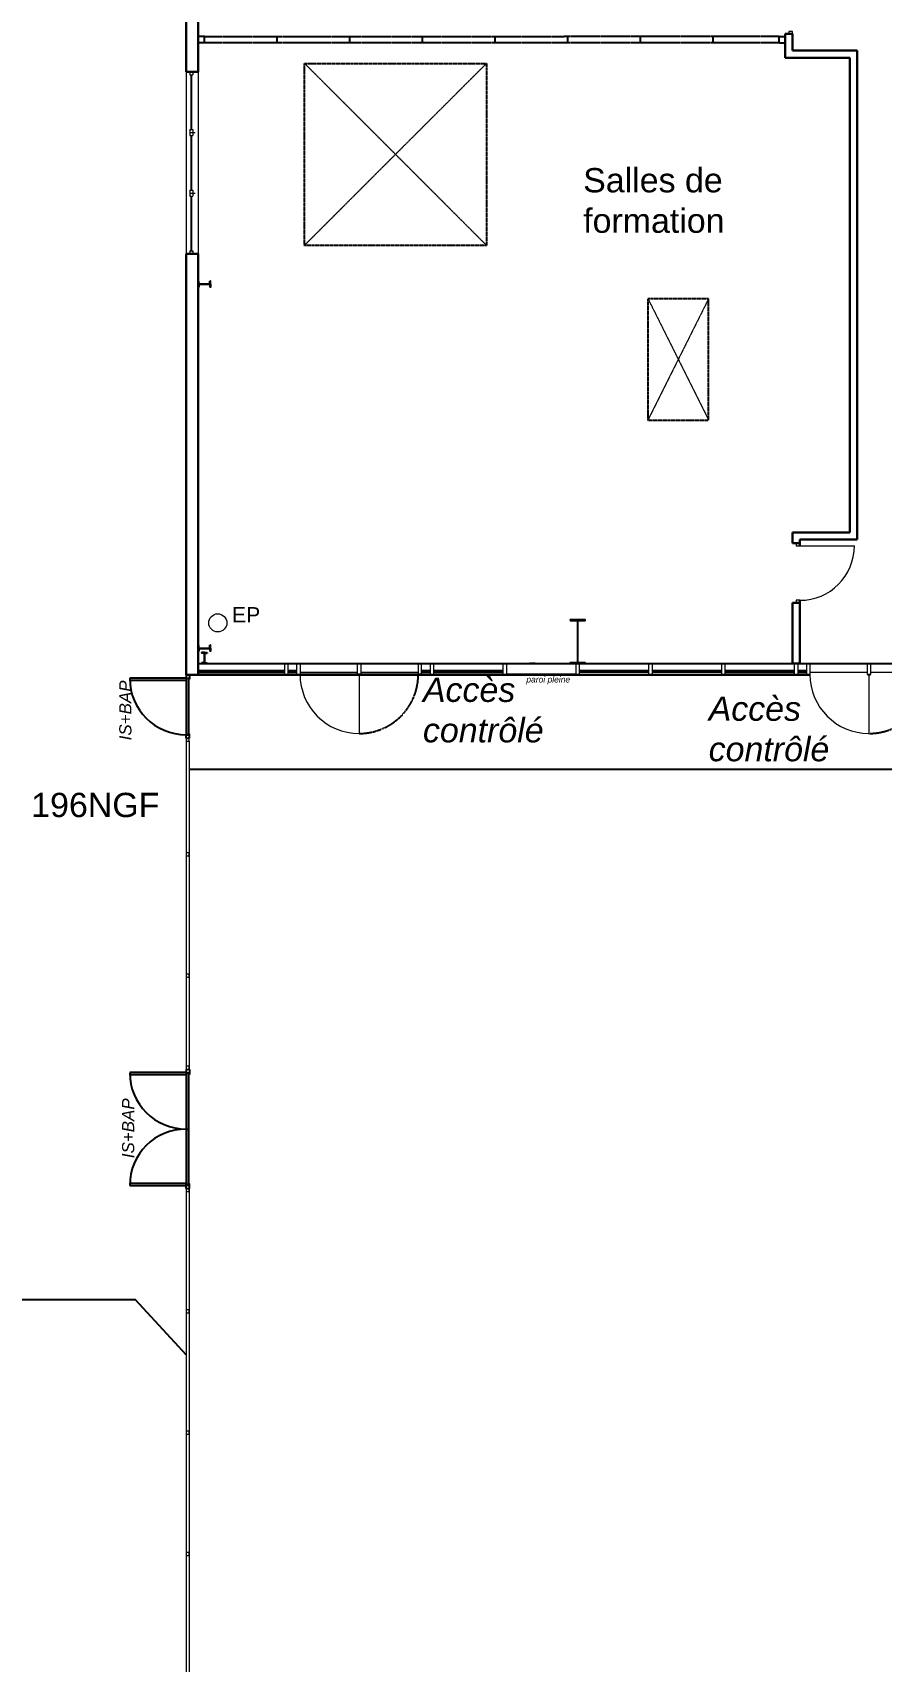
# Model space of a CAD drawing. Header units: metres. Extents: x 134472 to 303672, y 136880 to 366415.
# Drawn here: x 155117 to 169101, y 281655 to 308494 of the extents above; entities that cross this region are included whole.
import ezdxf

# ---------------------------------------------------------------- set-up
doc = ezdxf.new("R2010")
doc.units = ezdxf.units.M
doc.header["$LTSCALE"] = 2
doc.header["$MEASUREMENT"] = 0
for name, pattern in [('CONTINU', [0]), ('Planta_2$0$CACHE', [0.375, 0.25, -0.125]), ('STYLE_12', [0.46875, 0.3125, -0.15625])]:
    doc.linetypes.add(name, pattern=pattern)
for name, color, linetype in [('0.01', 8, 'Continuous'), ('0.03M', 254, 'Continuous'), ('0.1TEN', 133, 'Planta_2$0$CACHE'), ('1', 5, 'Continuous'), ('MOJI', 7, 'Continuous'), ('X-carpinterias', 4, 'Continuous')]:
    doc.layers.add(name, color=color, linetype=linetype)
for name, color, linetype, lineweight in [('0.03', 151, 'Continuous', 5), ('0.03TEN', 8, 'STYLE_12', 5), ('0.10', 92, 'Continuous', 9), ('0.15', 5, 'Continuous', 15), ('0.30', 1, 'Continuous', 30), ('cm', 133, 'Continuous', 0), ('slh-aa-chassis', 3, 'Continuous', 0), ('slh-aa-EP', 2, 'Continuous', 0), ('slh-aa-profilés', 6, 'Continuous', 0)]:
    doc.layers.add(name, color=color, linetype=linetype, lineweight=lineweight)
doc.styles.add('arial', font='arial.ttf')

# ---------------------------------------------------------------- blocks, each defined once
blk = doc.blocks.new('chassis simple')
at = {"layer": 'slh-aa-chassis', "linetype": 'CONTINU', "lineweight": 0}
for p, q in [((0, 0), (90, 0)), ((0, 0), (0, -50)), ((50, 0), (50, -50)), ((0, -50), (50, -50)), ((20, -50), (20, -950)), ((30, -50), (30, -950)), ((0, -950), (50, -950)), ((0, -950), (0, -1000)), ((0, -1000), (90, -1000)), ((50, -950), (50, -1000))]:
    blk.add_line(p, q, dxfattribs=at)
blk = doc.blocks.new('slh-aa-EP 2')
at = {"color": 0, "linetype": 'ByBlock', "lineweight": -2}
blk.add_circle((0, 0), 150, dxfattribs=at)
at = {"color": 0, "linetype": 'ByBlock', "lineweight": -2, "insert": (234, 10), "char_height": 250, "attachment_point": 7, "style": 'arial'}
blk.add_mtext('EP', dxfattribs=at)

msp = doc.modelspace()

# ---------------------------------------------------------------- linework, layer by layer
at = {"layer": '0.01', "linetype": 'Continuous'}
for p, q in [((157846.586, 298099.317), (223846.586, 298099.317)), ((157846.586, 297919.326), (167722.586, 297919.325)), ((168870.586, 297919.325), (168922.586, 297919.325)), ((157846.586, 297909.325), (167922.637, 297909.325))]:
    msp.add_line(p, q, dxfattribs=at)
at = {"layer": '0.01', "flags": 128}
for points in [[(159270.586, 297979.324), (157846.586, 297979.324)], [(159270.586, 297919.324), (157846.586, 297919.324)], [(159470.586, 297979.324), (159322.586, 297979.324)], [(159470.586, 297919.324), (159322.586, 297919.324)], [(161670.586, 297919.324), (159522.586, 297919.324)], [(161670.586, 297979.324), (161522.586, 297979.324)], [(162870.586, 297979.324), (161722.586, 297979.324)], [(162870.586, 297919.324), (161722.586, 297919.324)], [(164070.586, 297919.324), (162922.586, 297919.324)], [(165270.586, 297979.324), (164122.586, 297979.324)], [(166470.586, 297979.324), (165322.586, 297979.324)], [(167670.586, 297979.324), (166522.586, 297979.324)], [(167670.586, 297919.324), (166522.586, 297919.324)], [(167870.586, 297979.324), (167722.586, 297979.324)], [(167870.586, 297919.324), (167722.586, 297919.324)]]:
    msp.add_lwpolyline(points, dxfattribs=at)
at = {"layer": '0.03'}
for p, q in [((157696.586, 296820.377), (157696.586, 291411.312)), ((157696.586, 289449.316), (157696.586, 280717.717))]:
    msp.add_line(p, q, dxfattribs=at)
at = {"layer": '0.03', "flags": 128}
for points in [[(167756.586, 300039.317), (168656.586, 300039.317)], [(159270.586, 297949.324), (157846.586, 297949.324)], [(159470.586, 297949.324), (159322.586, 297949.324)], [(160470.586, 297949.324), (159522.586, 297949.324)], [(160496.586, 297919.324), (160496.586, 296945.322)], [(161470.586, 297949.324), (160522.586, 297949.324)], [(161670.586, 297949.324), (161522.586, 297949.324)], [(162870.586, 297949.324), (161722.586, 297949.324)], [(164270.586, 297949.324), (164122.586, 297949.324)], [(165270.586, 297949.324), (164122.586, 297949.324)], [(166470.586, 297919.324), (164122.586, 297919.324)], [(166470.586, 297949.324), (165322.586, 297949.324)], [(166270.586, 297949.324), (165322.586, 297949.324)], [(166470.586, 297949.324), (166322.586, 297949.324)], [(167670.586, 297949.324), (166522.586, 297949.324)], [(167870.586, 297949.324), (167722.586, 297949.324)], [(168870.586, 297949.324), (167922.586, 297949.324)], [(168896.586, 297919.324), (168896.586, 296945.322)], [(168922.586, 297919.324), (168896.586, 297919.324)], [(169870.586, 297949.324), (168922.586, 297949.324)], [(157646.586, 296980.376), (157646.586, 280717.717)]]:
    msp.add_lwpolyline(points, dxfattribs=at)
for points in [[(167756.586, 299139.317, 0.414213562), (168656.586, 300039.317)], [(159522.586, 297919.322, 0.414213562), (160496.586, 296945.322)], [(167922.586, 297919.322, 0.414213562), (168896.586, 296945.322)]]:
    msp.add_lwpolyline(points, format="xyb", dxfattribs=at)
at = {"layer": '0.03M', "flags": 128}
msp.add_lwpolyline([(222096.586, 296349.317), (157696.586, 296349.317)], dxfattribs=at)
at = {"layer": '0.03TEN', "flags": 128}
for points in [[(159596.586, 304986.817), (162596.586, 307986.817)], [(159596.586, 307986.817), (162596.586, 304986.817)], [(165254.086, 304108.067), (166254.086, 302108.067)], [(166254.086, 304108.067), (165254.086, 302108.067)]]:
    msp.add_lwpolyline(points, dxfattribs=at)
at = {"layer": '0.10'}
for points in [[(159270.586, 298099.317), (159322.586, 298099.317), (159322.586, 297919.324), (159270.586, 297919.324)], [(161670.586, 298099.317), (161722.586, 298099.317), (161722.586, 297919.324), (161670.586, 297919.324)], [(162870.586, 298099.317), (162922.586, 298099.317), (162922.586, 297919.324), (162870.586, 297919.324)], [(164070.586, 298099.317), (164122.586, 298099.317), (164122.586, 297919.324), (164070.586, 297919.324)], [(166470.586, 298099.317), (166522.586, 298099.317), (166522.586, 297919.324), (166470.586, 297919.324)], [(167670.586, 298099.317), (167722.586, 298099.317), (167722.586, 297919.324), (167670.586, 297919.324)], [(168870.586, 298099.317), (168922.586, 298099.317), (168922.586, 297919.324), (168870.586, 297919.324)]]:
    msp.add_lwpolyline(points, close=True, dxfattribs=at)
for points in [[(159470.586, 298099.317), (159522.586, 298099.317), (159522.586, 297919.324), (159470.586, 297919.324)], [(160470.586, 298099.317), (160522.586, 298099.317), (160522.586, 297919.324), (160470.586, 297919.324)], [(161522.586, 298099.317), (161470.586, 298099.317), (161470.586, 297919.324), (161522.586, 297919.324)], [(165270.586, 298099.317), (165322.586, 298099.317), (165322.586, 297919.324), (165270.586, 297919.324)], [(167870.586, 298099.317), (167922.586, 298099.317), (167922.586, 297919.324), (167870.586, 297919.324)]]:
    msp.add_3dface(points, dxfattribs=at)
at = {"layer": '0.15'}
for points in [[(167636.586, 308474.736), (167636.586, 308514.736), (167576.586, 308514.736), (167576.586, 308474.736)], [(167756.586, 300039.317), (167756.586, 300079.317), (167696.586, 300079.317), (167696.586, 300039.317)], [(167756.586, 299099.317), (167756.586, 299139.317), (167696.586, 299139.317), (167696.586, 299099.317)]]:
    msp.add_3dface(points, dxfattribs=at)
at = {"layer": '0.1TEN'}
for p, q in [((157946.586, 308427.116), (157846.586, 308427.116)), ((157946.586, 308327.117), (157946.586, 308427.089)), ((159143.746, 308327.117), (159143.746, 308427.089)), ((160340.906, 308327.117), (160340.906, 308427.089)), ((161538.066, 308327.117), (161538.066, 308427.089)), ((162735.226, 308327.117), (162735.226, 308427.089)), ((163932.386, 308327.117), (163932.386, 308427.089)), ((165129.546, 308327.117), (165129.546, 308427.089)), ((166326.706, 308327.117), (166326.706, 308427.089)), ((167416.586, 308427.116), (167516.586, 308427.116)), ((167416.586, 308327.117), (167416.586, 308427.089)), ((157946.586, 308327.117), (157846.586, 308327.117)), ((167416.586, 308327.117), (167516.586, 308327.117)), ((163403.086, 298099.317), (163303.086, 298099.317)), ((163403.086, 298099.317), (163303.086, 298099.317))]:
    msp.add_line(p, q, dxfattribs=at)
at = {"layer": '0.1TEN', "flags": 128}
for points in [[(157946.586, 308327.117), (157946.586, 308427.116)], [(167416.586, 308427.089), (157946.586, 308427.059)], [(167416.586, 308327.117), (167416.586, 308427.116)], [(167416.586, 308327.117), (157946.586, 308327.117)]]:
    msp.add_lwpolyline(points, dxfattribs=at)
at = {"layer": '0.1TEN', "ltscale": 10, "flags": 128}
msp.add_lwpolyline([(159596.586, 307986.817), (162596.586, 307986.817), (162596.586, 304986.817), (159596.586, 304986.817)], close=True, dxfattribs=at)
at = {"layer": '0.1TEN', "flags": 128}
for points in [[(160496.586, 296945.322, 0.414213562), (161470.588, 297919.324)], [(168896.586, 296945.322, 0.414213562), (169870.588, 297919.324)]]:
    msp.add_lwpolyline(points, format="xyb", dxfattribs=at)
at = {"layer": '0.1TEN', "ltscale": 10}
msp.add_3dface([(165254.086, 302108.067), (166254.086, 302108.067), (166254.086, 304108.067), (165254.086, 304108.067)], dxfattribs=at)
at = {"layer": '0.30', "linetype": 'Continuous'}
for p, q in [((157646.586, 307849.317), (157646.586, 311349.317)), ((157846.586, 307849.317), (157846.586, 311349.317)), ((157646.586, 297909.325), (157646.586, 304849.317)), ((157846.586, 297909.325), (157846.586, 304849.317)), ((157646.586, 297909.325), (157846.586, 297909.325))]:
    msp.add_line(p, q, dxfattribs=at)
at = {"layer": '0.30'}
for p, q in [((157646.586, 307849.317), (157846.586, 307849.317)), ((157846.586, 304849.317), (157646.586, 304849.317))]:
    msp.add_line(p, q, dxfattribs=at)
at = {"layer": '0.30', "flags": 128}
for points in [[(167636.586, 308474.736), (167516.586, 308474.736)], [(167516.586, 308076.817), (167516.586, 308474.736)], [(167636.586, 308196.817), (167636.586, 308474.736)], [(168701.586, 308196.817), (167636.586, 308196.817)], [(168701.586, 300139.317), (168701.586, 308196.817)], [(168581.586, 308076.817), (167516.586, 308076.817)], [(168581.586, 300259.317), (168581.586, 308076.817)], [(168581.586, 300259.317), (167636.586, 300259.317)], [(167636.586, 300079.317), (167636.586, 300259.317)], [(167756.586, 300079.317), (167636.586, 300079.317)], [(168701.586, 300139.317), (167756.586, 300139.317)], [(167756.586, 300039.317), (167756.586, 300139.317)], [(167636.586, 298099.317), (167636.586, 299099.317)], [(167756.586, 299099.317), (167636.586, 299099.317)], [(167756.586, 298099.317), (167756.586, 299139.317)], [(167756.586, 298099.317), (167636.586, 298099.317)]]:
    msp.add_lwpolyline(points, dxfattribs=at)
at = {"layer": '1', "color": 5, "linetype": 'Continuous', "ltscale": 2}
for p, q in [((157855.086, 304364.117), (157855.086, 304399.317)), ((158038.086, 304364.117), (158038.086, 304399.317)), ((157855.086, 304334.517), (157855.086, 304299.317)), ((157867.086, 304352.117), (158026.086, 304352.117)), ((157867.086, 304346.517), (158026.086, 304346.517)), ((158038.086, 304334.517), (158038.086, 304299.317)), ((157855.086, 298364.117), (157855.086, 298399.317)), ((157855.086, 298334.517), (157855.086, 298299.317)), ((157867.086, 298352.117), (158026.086, 298352.117)), ((157867.086, 298346.517), (158026.086, 298346.517)), ((157946.586, 298279.317), (157901.086, 298279.317)), ((157901.086, 298279.317), (157901.086, 298271.317)), ((157934.936, 298271.317), (157901.086, 298271.317)), ((157943.936, 298262.317), (157943.936, 298116.317)), ((157946.586, 298279.317), (157992.086, 298279.317)), ((157949.236, 298262.317), (157949.236, 298116.317)), ((157958.236, 298271.317), (157992.086, 298271.317)), ((157992.086, 298279.317), (157992.086, 298271.317)), ((158038.086, 298364.117), (158038.086, 298399.317)), ((158038.086, 298334.517), (158038.086, 298299.317)), ((157934.936, 298107.317), (157901.086, 298107.317)), ((157901.086, 298099.317), (157901.086, 298107.317)), ((157946.586, 298099.317), (157901.086, 298099.317)), ((157946.586, 298099.317), (157992.086, 298099.317)), ((157958.236, 298107.317), (157992.086, 298107.317)), ((157992.086, 298099.317), (157992.086, 298107.317))]:
    msp.add_line(p, q, dxfattribs=at)
for points in [[(157846.586, 304349.317), (157846.586, 304399.317), (157855.086, 304399.317)], [(158046.586, 304349.317), (158046.586, 304399.317), (158038.086, 304399.317)], [(157846.586, 304349.317), (157846.586, 304299.317), (157855.086, 304299.317)], [(158046.586, 304349.317), (158046.586, 304299.317), (158038.086, 304299.317)], [(157846.586, 298349.317), (157846.586, 298399.317), (157855.086, 298399.317)], [(157846.586, 298349.317), (157846.586, 298299.317), (157855.086, 298299.317)], [(158046.586, 298349.317), (158046.586, 298399.317), (158038.086, 298399.317)], [(158046.586, 298349.317), (158046.586, 298299.317), (158038.086, 298299.317)]]:
    msp.add_lwpolyline(points, dxfattribs=at)
at = {"layer": '1', "color": 5, "linetype": 'Continuous', "ltscale": 2410.095415}
for points in [[(163971.586, 298809.317), (164221.586, 298809.317), (164221.586, 298819.317), (163971.586, 298819.317), (163971.586, 298809.317)], [(164093.586, 298109.317), (164099.586, 298109.317), (164099.586, 298809.317), (164093.586, 298809.317), (164093.586, 298109.317)], [(163971.586, 298099.317), (164221.586, 298099.317), (164221.586, 298109.317), (163971.586, 298109.317), (163971.586, 298099.317)]]:
    msp.add_lwpolyline(points, close=True, dxfattribs=at)
at = {"layer": '1', "color": 5, "linetype": 'Continuous', "ltscale": 2}
for centre, radius, start, end in [((157867.086, 304364.117), 12, 180, 270), ((158026.086, 304364.117), 12, 270, 0), ((157867.086, 304334.517), 12, 90, 180), ((158026.086, 304334.517), 12, 0, 90), ((157867.086, 298364.117), 12, 180, 270), ((157867.086, 298334.517), 12, 90, 180), ((157934.936, 298262.317), 9, 0, 90), ((157958.236, 298262.317), 9, 90, 180), ((158026.086, 298364.117), 12, 270, 0), ((158026.086, 298334.517), 12, 0, 90), ((157934.936, 298116.317), 9, 270, 0), ((157958.236, 298116.317), 9, 180, 270)]:
    msp.add_arc(centre, radius, start, end, dxfattribs=at)
at = {"layer": 'cm'}
msp.add_line((163398.586, 308327.114), (163298.586, 308327.114), dxfattribs=at)
at = {"layer": 'MOJI', "flags": 128}
msp.add_lwpolyline([(152163.041, 287618.193), (156806.144, 287618.193), (157646.586, 286705.693)], dxfattribs=at)
at = {"layer": 'slh-aa-chassis', "linetype": 'Continuous'}
for p, q in [((157646.586, 307849.317), (157646.586, 304849.317)), ((157646.586, 307849.317), (157846.586, 307849.317)), ((157846.586, 307849.317), (157846.586, 304849.317)), ((157646.586, 304849.317), (157846.586, 304849.317))]:
    msp.add_line(p, q, dxfattribs=at)
at = {"layer": 'slh-aa-profilés'}
for points in [[(157646.586, 296820.377), (157696.586, 296820.377), (157696.586, 296870.377), (157646.586, 296870.377)], [(157646.586, 294930.376), (157696.586, 294930.376), (157696.586, 294980.376), (157646.586, 294980.376)], [(157646.586, 292930.376), (157696.586, 292930.376), (157696.586, 292980.376), (157646.586, 292980.376)], [(157646.586, 291411.311), (157696.586, 291411.311), (157696.586, 291461.311), (157646.586, 291461.311)], [(157646.586, 289399.317), (157696.586, 289399.317), (157696.586, 289449.317), (157646.586, 289449.317)], [(157646.586, 287399.317), (157696.586, 287399.317), (157696.586, 287449.317), (157646.586, 287449.317)], [(157646.586, 285399.317), (157696.586, 285399.317), (157696.586, 285449.317), (157646.586, 285449.317)], [(157646.586, 283399.317), (157696.586, 283399.317), (157696.586, 283449.317), (157646.586, 283449.317)]]:
    msp.add_3dface(points, dxfattribs=at)
at = {"layer": 'X-carpinterias', "flags": 128}
for points in [[(156717.59, 297854.144, 0.414213562), (157646.492, 296925.45)], [(156717.59, 291356.138, 0.414213562), (157646.492, 290427.445)], [(157646.492, 290427.445, 0.414213562), (156717.59, 289498.751)]]:
    msp.add_lwpolyline(points, format="xyb", dxfattribs=at)
for points in [[(156717.607, 297859.987), (157646.388, 297859.987)], [(156718.036, 297825.45), (157646.388, 297825.45)], [(156733.628, 297859.987), (157646.388, 297859.987)], [(156733.628, 297825.45), (157646.388, 297825.45)], [(157646.597, 297854.248), (157646.492, 296925.447)], [(157646.586, 297909.325), (157646.597, 297854.347)], [(157646.586, 297909.325), (157646.597, 297854.347)], [(157646.586, 297909.325), (157701.563, 297909.317)], [(157646.597, 297854.248), (157684.916, 297854.247)], [(157646.597, 297854.248), (157684.916, 297854.247)], [(157684.916, 297854.247), (157684.811, 296925.446)], [(157684.916, 297854.247), (157684.884, 297839.88)], [(157684.916, 297854.247), (157684.884, 297839.88)], [(157701.388, 297839.841), (157684.884, 297839.847)], [(157701.388, 297839.841), (157684.884, 297839.847)], [(157701.563, 297909.317), (157701.388, 297839.841)], [(157701.563, 297909.317), (157701.388, 297839.841)], [(157646.492, 296925.45), (157684.811, 296925.446)], [(157646.492, 296925.45), (157684.811, 296925.446)], [(157646.586, 296870.368), (157646.597, 296925.346)], [(157646.586, 296870.368), (157701.563, 296870.377)], [(157646.597, 296925.445), (157684.916, 296925.446)], [(157646.597, 296925.445), (157684.916, 296925.446)], [(157701.383, 296939.852), (157684.879, 296939.847)], [(157701.383, 296939.852), (157684.879, 296939.847)], [(157684.916, 296925.446), (157684.879, 296939.814)], [(157684.916, 296925.446), (157684.879, 296939.814)], [(157701.563, 296870.377), (157701.383, 296939.852)], [(157701.563, 296870.377), (157701.383, 296939.852)], [(156717.607, 291361.981), (157646.388, 291361.981)], [(156718.036, 291327.445), (157646.388, 291327.445)], [(156733.628, 291361.981), (157646.388, 291361.981)], [(156733.628, 291327.445), (157646.388, 291327.445)], [(157646.388, 291361.981), (157646.388, 291327.445)], [(157646.388, 291361.981), (157646.388, 291327.445)], [(157646.597, 291356.243), (157646.388, 289498.646)], [(157646.586, 291411.32), (157646.597, 291356.342)], [(157646.586, 291411.32), (157646.597, 291356.342)], [(157646.586, 291411.32), (157701.563, 291411.311)], [(157646.597, 291356.243), (157684.916, 291356.242)], [(157646.597, 291356.243), (157684.916, 291356.242)], [(157684.916, 291356.242), (157684.707, 289504.386)], [(157684.916, 291356.242), (157684.879, 291327.479)], [(157684.916, 291356.242), (157684.879, 291327.479)], [(157701.383, 291327.44), (157684.879, 291327.446)], [(157701.383, 291327.44), (157684.879, 291327.446)], [(157701.563, 291411.311), (157701.383, 291327.44)], [(157701.563, 291411.311), (157701.383, 291327.44)], [(157646.492, 290427.445), (157684.811, 290427.44)], [(156717.59, 289498.646), (157646.388, 289498.646)], [(156718.232, 289533.183), (157646.388, 289533.183)], [(156733.628, 289533.183), (157646.388, 289533.183)], [(156733.628, 289498.646), (157646.388, 289498.646)], [(157646.388, 289498.646), (157646.388, 289533.183)], [(157646.388, 289498.646), (157646.388, 289533.183)], [(157646.586, 289449.308), (157646.597, 289504.286)], [(157646.586, 289449.308), (157646.597, 289504.286)], [(157646.586, 289449.308), (157701.563, 289449.317)], [(157646.597, 289504.385), (157684.916, 289504.386)], [(157646.597, 289504.385), (157684.916, 289504.386)], [(157701.383, 289527.44), (157684.879, 289527.435)], [(157701.383, 289527.44), (157684.879, 289527.435)], [(157684.916, 289504.386), (157684.879, 289527.402)], [(157684.916, 289504.386), (157684.879, 289527.402)], [(157701.563, 289449.317), (157701.383, 289527.44)], [(157701.563, 289449.317), (157701.383, 289527.44)]]:
    msp.add_lwpolyline(points, dxfattribs=at)

# ---------------------------------------------------------------- block references
at = {"layer": 'slh-aa-chassis'}
for p in [(157706.586, 307849.317), (157706.586, 306849.317), (157706.586, 305849.317)]:
    msp.add_blockref('chassis simple', p, dxfattribs=at)
at = {"layer": 'slh-aa-EP', "color": 7}
msp.add_blockref('slh-aa-EP 2', (158167.778, 298767.498), dxfattribs=at)

# ---------------------------------------------------------------- texts
at = {"layer": 'MOJI', "attachment_point": 1, "style": 'arial'}
for s, insert, char_height, width in [('Salles de \\Pformation', (164187.662, 306261.75), 400, 13020.2973), ('\\fArial|b0|i1|c0|p39;Accès contrôlé', (161548.184, 297865.525), 400, 1881.4929), ('{\\fArial|b0|i1|c0|p39;paroi pleine}', (163251.204, 297885.33), 100, 1881.4929), ('\\fArial|b0|i1|c0|p39;Accès contrôlé', (166255.644, 297554.371), 400, 1881.4929), ('196NGF', (155094.258, 295967.47), 400, 9351.2054)]:
    msp.add_mtext(s, dxfattribs=dict(at, insert=insert, char_height=char_height, width=width))
at = {"layer": 'MOJI', "char_height": 200, "width": 1127.95452, "attachment_point": 1, "rotation": 90, "style": 'arial'}
for insert, line_spacing_factor in [((156544.646, 296832.408), 0.602408), ((156590.743, 289947.019), 0.604824)]:
    msp.add_mtext('\\fArial|b0|i1|c0|p39;IS+BAP', dxfattribs=dict(at, insert=insert, line_spacing_factor=line_spacing_factor))

doc.saveas('drawing.dxf')
